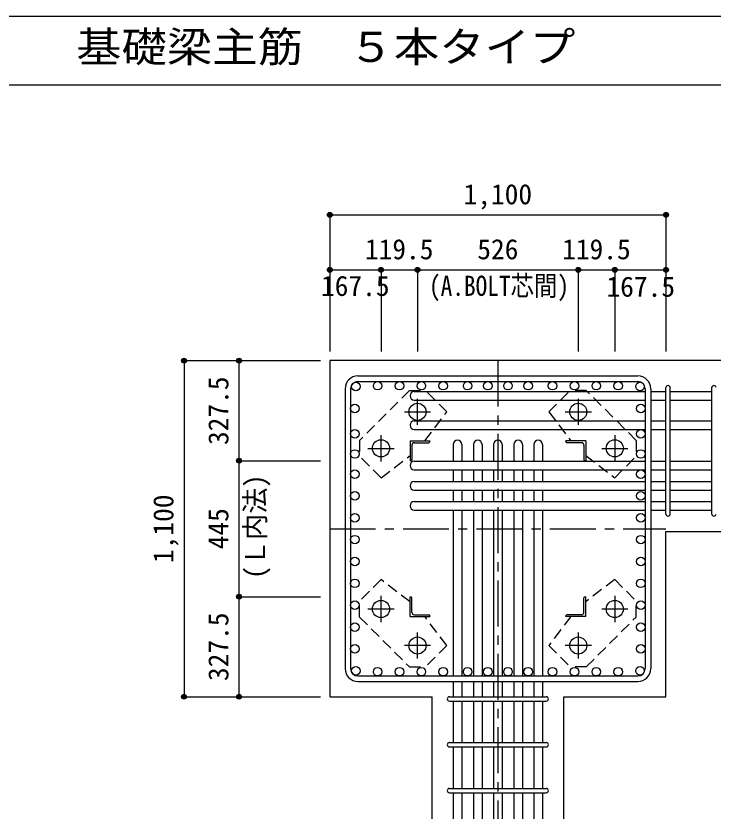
# Model space of a CAD drawing. Units: millimetres at full size, sheet at 1:30. Extents: x -5973 to 5954, y -4195 to 4201.
# Drawn here: x -1024 to 1259, y 1573 to 4201 of the extents above; entities that cross this region are included whole.
import ezdxf
from ezdxf.enums import TextEntityAlignment as Align

# ---------------------------------------------------------------- set-up
doc = ezdxf.new("R2010")
doc.units = ezdxf.units.MM
doc.header["$LTSCALE"] = 30
doc.header["$PDMODE"] = 32
doc.header["$PDSIZE"] = 15
doc.linetypes.add('CHAIN1', pattern=[8, 5, -1, 1, -1])
doc.linetypes.add('DASHED1', pattern=[1.8, 1.2, -0.6])
for name, color, linetype in [('0-1_躯体線', 2, 'Continuous'), ('0-2_アンカー、アングル', 4, 'Continuous'), ('0-3_立上り筋', 3, 'Continuous'), ('0-4_フープ筋', 7, 'Continuous'), ('0-5_基礎梁筋', 7, 'Continuous'), ('0-6_スタラップ筋', 7, 'Continuous'), ('0-7_文字', 4, 'Continuous'), ('0-9_プレート', 4, 'DASHED1'), ('0-D_寸法', 4, 'Continuous'), ('6-7_文字', 7, 'Continuous'), ('F-0_枠', 6, 'Continuous')]:
    doc.layers.add(name, color=color, linetype=linetype)
doc.styles.add('ＭＳ ゴシック', font='')
doc.styles.get('ＭＳ ゴシック').set_extended_font_data('MS Gothic')

msp = doc.modelspace()

# ---------------------------------------------------------------- linework, layer by layer
at = {"layer": '0-1_躯体線'}
for p, q in [((1502.44, 3073.3), (2.44, 3073.3)), ((2.44, 3073.3), (2.44, 1973.3)), ((1102.44, 2514.3), (1502.44, 2514.3)), ((1102.44, 1973.3), (1102.44, 2514.3)), ((2.44, 1973.3), (336.94, 1973.3)), ((336.94, 1573.3), (336.94, 1973.3))]:
    msp.add_line(p, q, dxfattribs=at)
msp.add_lwpolyline([(767.94, 1573.3), (767.94, 1973.3), (1102.44, 1973.3)], dxfattribs=at)
at = {"layer": '0-2_アンカー、アングル', "linetype": 'CHAIN1'}
for p, q in [((289.44, 2863.1), (289.44, 2948.6)), ((815.44, 2948.6), (815.44, 2863.1)), ((246.64, 2905.8), (332.14, 2905.8)), ((772.74, 2905.8), (858.24, 2905.8)), ((169.94, 2743.6), (169.94, 2829.1)), ((934.94, 2829.1), (934.94, 2743.6)), ((127.14, 2786.3), (212.64, 2786.3)), ((892.24, 2786.3), (977.74, 2786.3)), ((169.94, 2217.5), (169.94, 2303)), ((934.94, 2303), (934.94, 2217.5)), ((212.64, 2260.3), (127.14, 2260.3)), ((977.73, 2260.3), (892.24, 2260.3)), ((289.44, 2098), (289.44, 2183.5)), ((815.44, 2183.5), (815.44, 2098)), ((332.14, 2140.8), (246.64, 2140.8)), ((858.23, 2140.8), (772.74, 2140.8))]:
    msp.add_line(p, q, dxfattribs=at)
at = {"layer": '0-2_アンカー、アングル'}
for p, q in [((264.94, 2810.8), (329.94, 2810.8)), ((264.94, 2810.8), (264.94, 2745.8)), ((270.94, 2796.3), (270.94, 2749.8)), ((279.44, 2804.8), (325.94, 2804.8)), ((329.94, 2810.8), (329.94, 2808.8)), ((839.94, 2810.8), (774.94, 2810.8)), ((774.94, 2808.8), (774.94, 2810.8)), ((825.44, 2804.8), (778.94, 2804.8)), ((833.94, 2796.3), (833.94, 2749.8)), ((839.94, 2810.8), (839.94, 2745.8)), ((266.94, 2745.8), (264.94, 2745.8)), ((839.94, 2745.8), (837.94, 2745.8)), ((264.94, 2300.8), (266.94, 2300.8)), ((264.94, 2235.8), (264.94, 2300.8)), ((270.94, 2250.3), (270.94, 2296.8)), ((833.94, 2250.3), (833.94, 2296.8)), ((837.94, 2300.8), (839.94, 2300.8)), ((839.94, 2235.8), (839.94, 2300.8)), ((264.94, 2235.8), (329.94, 2235.8)), ((279.44, 2241.8), (325.94, 2241.8)), ((329.94, 2237.8), (329.94, 2235.8)), ((774.94, 2235.8), (774.94, 2237.8)), ((839.94, 2235.8), (774.94, 2235.8)), ((825.44, 2241.8), (778.94, 2241.8))]:
    msp.add_line(p, q, dxfattribs=at)
at = {"layer": '0-2_アンカー、アングル', "color": 3}
for centre in [(289.44, 2905.8), (815.44, 2905.8), (169.94, 2786.3), (934.94, 2786.3), (169.94, 2260.3), (934.94, 2260.3), (289.44, 2140.8), (815.44, 2140.8)]:
    msp.add_circle(centre, 28, dxfattribs=at)
at = {"layer": '0-2_アンカー、アングル'}
for centre, radius, start, end in [((279.44, 2796.3), 8.5, 90, 180), ((325.94, 2808.8), 4, 270, 0), ((778.94, 2808.8), 4, 180, 270), ((825.44, 2796.3), 8.5, 0, 90), ((266.94, 2749.8), 4, 270, 0), ((837.94, 2749.8), 4, 180, 270), ((266.94, 2296.8), 4, 0, 90), ((837.94, 2296.8), 4, 90, 180), ((279.44, 2250.3), 8.5, 180, 270), ((325.94, 2237.8), 4, 0, 90), ((778.94, 2237.8), 4, 90, 180), ((825.44, 2250.3), 8.5, 270, 0)]:
    msp.add_arc(centre, radius, start, end, dxfattribs=at)
at = {"layer": '0-3_立上り筋'}
for centre in [(87.37, 2988.37), (158.91, 2991.3), (230.46, 2991.3), (302.01, 2991.3), (373.56, 2991.3), (453.44, 2991.3), (519.44, 2991.3), (585.44, 2991.3), (651.44, 2991.3), (731.31, 2991.3), (802.86, 2991.3), (874.41, 2991.3), (945.96, 2991.3), (1017.51, 2988.37), (84.44, 2916.82), (1020.44, 2916.82), (84.44, 2833.8), (1020.44, 2833.8), (84.44, 2767.8), (1020.44, 2767.8), (84.44, 2701.8), (1020.44, 2701.8), (84.44, 2630.62), (1020.44, 2630.62), (84.44, 2559.07), (1020.44, 2559.07), (84.44, 2487.52), (1020.44, 2487.52), (84.44, 2415.98), (1020.44, 2415.98), (84.44, 2344.43), (1020.44, 2344.43), (84.44, 2272.88), (1020.44, 2272.88), (84.44, 2201.33), (1020.44, 2201.33), (84.44, 2129.78), (1020.44, 2129.78), (87.37, 2058.23), (158.91, 2055.3), (230.46, 2055.3), (302.01, 2055.3), (373.56, 2055.3), (453.44, 2055.3), (519.44, 2055.3), (585.44, 2055.3), (651.44, 2055.3), (731.31, 2055.3), (802.86, 2055.3), (874.41, 2055.3), (945.96, 2055.3), (1017.51, 2058.23)]:
    msp.add_circle(centre, 14, dxfattribs=at)
at = {"layer": '0-4_フープ筋'}
for p, q in [((94.44, 3023.3), (1010.44, 3023.3)), ((94.44, 3005.3), (1010.44, 3005.3)), ((52.44, 2981.3), (52.44, 2065.3)), ((70.44, 2981.3), (70.44, 2065.3)), ((1034.44, 2981.3), (1034.44, 2065.3)), ((1052.44, 2981.3), (1052.44, 2065.3)), ((94.44, 2041.3), (1010.44, 2041.3)), ((94.44, 2023.3), (1010.44, 2023.3))]:
    msp.add_line(p, q, dxfattribs=at)
for centre, radius, start, end in [((94.44, 2981.3), 42, 90, 180), ((1010.44, 2981.3), 42, 0, 90), ((94.44, 2981.3), 24, 90, 180), ((1010.44, 2981.3), 24, 0, 90), ((94.44, 2065.3), 42, 180, 270), ((94.44, 2065.3), 24, 180, 270), ((1010.44, 2065.3), 42, 270, 0), ((1010.44, 2065.3), 24, 270, 0)]:
    msp.add_arc(centre, radius, start, end, dxfattribs=at)
at = {"layer": '0-5_基礎梁筋'}
for p, q in [((278.94, 2972.37), (1034.44, 2972.37)), ((1052.44, 2972.37), (1102.44, 2972.37)), ((1116.44, 2972.37), (1252.44, 2972.37)), ((278.94, 2944.37), (1034.44, 2944.37)), ((1052.44, 2944.37), (1102.44, 2944.37)), ((1116.44, 2944.37), (1252.44, 2944.37)), ((278.94, 2875.8), (1034.44, 2875.8)), ((1052.44, 2875.8), (1102.44, 2875.8)), ((1116.44, 2875.8), (1252.44, 2875.8)), ((278.94, 2847.8), (1034.44, 2847.8)), ((1052.44, 2847.8), (1102.44, 2847.8)), ((1116.44, 2847.8), (1252.44, 2847.8)), ((406.44, 2799.3), (406.44, 2743.8)), ((434.44, 2799.3), (434.44, 2743.8)), ((472.44, 2799.3), (472.44, 2743.8)), ((500.44, 2799.3), (500.44, 2743.8)), ((538.44, 2799.3), (538.44, 2743.8)), ((566.44, 2799.3), (566.44, 2743.8)), ((604.44, 2799.3), (604.44, 2743.8)), ((632.44, 2799.3), (632.44, 2743.8)), ((670.44, 2799.3), (670.44, 2743.8)), ((698.44, 2799.3), (698.44, 2743.8)), ((278.94, 2743.8), (1034.44, 2743.8)), ((1052.44, 2743.8), (1102.44, 2743.8)), ((1116.44, 2743.8), (1252.44, 2743.8)), ((278.94, 2715.8), (1034.44, 2715.8)), ((406.44, 2715.8), (406.44, 2677.8)), ((434.44, 2715.8), (434.44, 2677.8)), ((472.44, 2715.8), (472.44, 2677.8)), ((500.44, 2715.8), (500.44, 2677.8)), ((538.44, 2715.8), (538.44, 2677.8)), ((566.44, 2715.8), (566.44, 2677.8)), ((604.44, 2715.8), (604.44, 2677.8)), ((632.44, 2715.8), (632.44, 2677.8)), ((670.44, 2715.8), (670.44, 2677.8)), ((698.44, 2715.8), (698.44, 2677.8)), ((1052.44, 2715.8), (1102.44, 2715.8)), ((1116.44, 2715.8), (1252.44, 2715.8)), ((278.94, 2677.8), (1034.44, 2677.8)), ((1052.44, 2677.8), (1102.44, 2677.8)), ((1116.44, 2677.8), (1252.44, 2677.8)), ((278.94, 2649.8), (1034.44, 2649.8)), ((406.44, 2649.8), (406.44, 2611.8)), ((434.44, 2649.8), (434.44, 2611.8)), ((472.44, 2649.8), (472.44, 2611.8)), ((500.44, 2649.8), (500.44, 2611.8)), ((538.44, 2649.8), (538.44, 2611.8)), ((566.44, 2649.8), (566.44, 2611.8)), ((604.44, 2649.8), (604.44, 2611.8)), ((632.44, 2649.8), (632.44, 2611.8)), ((670.44, 2649.8), (670.44, 2611.8)), ((698.44, 2649.8), (698.44, 2611.8)), ((1052.44, 2649.8), (1102.44, 2649.8)), ((1116.44, 2649.8), (1252.44, 2649.8)), ((278.94, 2611.8), (1034.44, 2611.8)), ((1052.44, 2611.8), (1102.44, 2611.8)), ((1116.44, 2611.8), (1252.44, 2611.8)), ((278.94, 2583.8), (1034.44, 2583.8)), ((406.44, 2583.8), (406.44, 2041.3)), ((434.44, 2583.8), (434.44, 2041.3)), ((472.44, 2583.8), (472.44, 2041.3)), ((500.44, 2583.8), (500.44, 2041.3)), ((538.44, 2583.8), (538.44, 2041.3)), ((566.44, 2583.8), (566.44, 2041.3)), ((604.44, 2583.8), (604.44, 2041.3)), ((632.44, 2583.8), (632.44, 2041.3)), ((670.44, 2583.8), (670.44, 2041.3)), ((698.44, 2583.8), (698.44, 2041.3)), ((1052.44, 2583.8), (1102.44, 2583.8)), ((1116.44, 2583.8), (1252.44, 2583.8)), ((406.44, 2023.3), (406.44, 1973.3)), ((434.44, 2023.3), (434.44, 1973.3)), ((472.44, 2023.3), (472.44, 1973.3)), ((500.44, 2023.3), (500.44, 1973.3)), ((538.44, 2023.3), (538.44, 1973.3)), ((566.44, 2023.3), (566.44, 1973.3)), ((604.44, 2023.3), (604.44, 1973.3)), ((632.44, 2023.3), (632.44, 1973.3)), ((670.44, 2023.3), (670.44, 1973.3)), ((698.44, 2023.3), (698.44, 1973.3)), ((406.44, 1959.3), (406.44, 1823.3)), ((434.44, 1959.3), (434.44, 1823.3)), ((472.44, 1959.3), (472.44, 1823.3)), ((500.44, 1959.3), (500.44, 1823.3)), ((538.44, 1959.3), (538.44, 1823.3)), ((566.44, 1959.3), (566.44, 1823.3)), ((604.44, 1959.3), (604.44, 1823.3)), ((632.44, 1959.3), (632.44, 1823.3)), ((670.44, 1959.3), (670.44, 1823.3)), ((698.44, 1959.3), (698.44, 1823.3)), ((406.44, 1809.3), (406.44, 1673.3)), ((434.44, 1809.3), (434.44, 1673.3)), ((472.44, 1809.3), (472.44, 1673.3)), ((500.44, 1809.3), (500.44, 1673.3)), ((538.44, 1809.3), (538.44, 1673.3)), ((566.44, 1809.3), (566.44, 1673.3)), ((604.44, 1809.3), (604.44, 1673.3)), ((632.44, 1809.3), (632.44, 1673.3)), ((670.44, 1809.3), (670.44, 1673.3)), ((698.44, 1809.3), (698.44, 1673.3)), ((406.44, 1659.3), (406.44, 1573.3)), ((434.44, 1659.3), (434.44, 1573.3)), ((472.44, 1659.3), (472.44, 1573.3)), ((500.44, 1659.3), (500.44, 1573.3)), ((538.44, 1659.3), (538.44, 1573.3)), ((566.44, 1659.3), (566.44, 1573.3)), ((604.44, 1659.3), (604.44, 1573.3)), ((632.44, 1659.3), (632.44, 1573.3)), ((670.44, 1659.3), (670.44, 1573.3)), ((698.44, 1659.3), (698.44, 1573.3))]:
    msp.add_line(p, q, dxfattribs=at)
for centre, start, end in [((278.94, 2958.37), 90, 270), ((278.94, 2861.8), 90, 270), ((420.44, 2799.3), 0, 180), ((486.44, 2799.3), 0, 180), ((552.44, 2799.3), 0, 180), ((618.44, 2799.3), 0, 180), ((684.44, 2799.3), 0, 180), ((278.94, 2729.8), 90, 270), ((278.94, 2663.8), 90, 270), ((278.94, 2597.8), 90, 270)]:
    msp.add_arc(centre, 14, start, end, dxfattribs=at)
at = {"layer": '0-6_スタラップ筋'}
for p, q in [((1102.44, 2571.3), (1102.44, 2984.87)), ((1116.44, 2571.3), (1116.44, 2984.87)), ((1252.44, 2571.3), (1252.44, 2984.87)), ((393.94, 1973.3), (710.94, 1973.3)), ((393.94, 1959.3), (710.94, 1959.3)), ((393.94, 1823.3), (710.94, 1823.3)), ((393.94, 1809.3), (710.94, 1809.3)), ((393.94, 1673.3), (710.94, 1673.3)), ((393.94, 1659.3), (710.94, 1659.3))]:
    msp.add_line(p, q, dxfattribs=at)
for centre, start, end in [((1109.44, 2984.87), 0, 180), ((1109.44, 2984.87), 0, 180), ((1109.44, 2984.87), 0, 180), ((1109.44, 2984.87), 0, 180), ((1259.44, 2984.87), 0, 180), ((1109.44, 2571.3), 180, 0), ((1109.44, 2571.3), 180, 0), ((1109.44, 2571.3), 180, 0), ((1109.44, 2571.3), 180, 0), ((1259.44, 2571.3), 180, 0), ((393.94, 1966.3), 90, 270), ((393.94, 1966.3), 90, 270), ((393.94, 1966.3), 90, 270), ((393.94, 1966.3), 90, 270), ((710.94, 1966.3), 270, 90), ((710.94, 1966.3), 270, 90), ((710.94, 1966.3), 270, 90), ((710.94, 1966.3), 270, 90), ((393.94, 1816.3), 90, 270), ((710.94, 1816.3), 270, 90), ((393.94, 1666.3), 90, 270), ((710.94, 1666.3), 270, 90)]:
    msp.add_arc(centre, 7, start, end, dxfattribs=at)
at = {"layer": '0-9_プレート'}
for p, q in [((263.31, 2975.77), (315.63, 2975.77)), ((719.25, 2905.78), (789.24, 2975.77)), ((719.25, 2905.78), (791.64, 2810.8)), ((1004.91, 2812.43), (1004.91, 2760.1)), ((169.96, 2690.11), (99.97, 2760.1)), ((169.96, 2690.11), (264.94, 2762.5)), ((934.92, 2356.48), (839.93, 2284.1)), ((934.92, 2356.48), (1004.91, 2286.49)), ((99.97, 2234.17), (99.97, 2286.5)), ((385.62, 2140.82), (313.24, 2235.8)), ((385.62, 2140.82), (315.63, 2070.83)), ((841.57, 2070.83), (789.24, 2070.83))]:
    msp.add_line(p, q, dxfattribs=at)
for points in [[(263.31, 2975.77), (99.97, 2812.43), (99.97, 2760.1)], [(313.24, 2810.8), (385.62, 2905.78), (315.63, 2975.77)], [(1004.91, 2812.43), (841.57, 2975.77), (789.24, 2975.77)], [(839.94, 2762.5), (934.92, 2690.11), (1004.91, 2760.1)], [(264.94, 2284.1), (169.95, 2356.49), (99.97, 2286.5)], [(841.57, 2070.83), (1004.91, 2234.17), (1004.91, 2286.5)], [(99.97, 2234.17), (263.31, 2070.83), (315.63, 2070.83)], [(791.64, 2235.8), (719.25, 2140.82), (789.24, 2070.83)]]:
    msp.add_lwpolyline(points, dxfattribs=at)
at = {"layer": '0-D_寸法'}
for p, q in [((2.44, 3550.34), (1102.44, 3550.34)), ((2.44, 3550.34), (2.44, 3370.34)), ((2.44, 3550.34), (2.44, 3370.34)), ((2.44, 3550.34), (1102.44, 3550.34)), ((1102.44, 3550.34), (1102.44, 3370.34)), ((2.44, 3370.34), (169.94, 3370.34)), ((2.44, 3370.34), (2.44, 3103.3)), ((169.94, 3370.34), (169.94, 3103.3)), ((169.94, 3370.34), (289.44, 3370.34)), ((289.44, 3370.34), (289.44, 3103.3)), ((289.44, 3370.34), (815.44, 3370.34)), ((815.44, 3370.34), (815.44, 3103.3)), ((815.44, 3370.34), (934.94, 3370.34)), ((934.94, 3370.34), (934.94, 3103.3)), ((934.94, 3370.34), (1102.44, 3370.34)), ((1102.44, 3370.34), (1102.44, 3103.3)), ((1102.44, 3370.34), (1102.44, 3103.3)), ((-474.6, 3073.3), (-474.6, 1973.3)), ((-474.6, 3073.3), (-294.6, 3073.3)), ((-474.6, 3073.3), (-294.6, 3073.3)), ((-474.6, 3073.3), (-474.6, 1973.3)), ((-294.6, 2745.8), (-294.6, 3073.3)), ((-294.6, 3073.3), (-27.56, 3073.3)), ((-294.6, 2300.8), (-294.6, 2745.8)), ((-294.6, 2745.8), (-27.56, 2745.8)), ((-294.6, 1973.3), (-294.6, 2300.8)), ((-294.6, 2300.8), (-27.56, 2300.8)), ((-474.6, 1973.3), (-294.6, 1973.3)), ((-294.6, 1973.3), (-27.56, 1973.3)), ((-294.6, 1973.3), (-27.56, 1973.3))]:
    msp.add_line(p, q, dxfattribs=at)
at = {"layer": '0-D_寸法', "linetype": 'CHAIN1'}
for p, q in [((552.44, 3073.3), (552.44, 1573.3)), ((2.44, 2523.3), (1102.44, 2523.3))]:
    msp.add_line(p, q, dxfattribs=at)
at = {"layer": '0-D_寸法'}
for centre, radius in [((2.44, 3550.34), 8), ((2.44, 3550.34), 7.2), ((2.44, 3550.34), 6.4), ((2.44, 3550.34), 5.6), ((2.44, 3550.34), 4.8), ((2.44, 3550.34), 4), ((2.44, 3550.34), 3.2), ((2.44, 3550.34), 2.4), ((2.44, 3550.34), 1.6), ((2.44, 3550.34), 0.8), ((1102.44, 3550.34), 8), ((1102.44, 3550.34), 7.2), ((1102.44, 3550.34), 6.4), ((1102.44, 3550.34), 5.6), ((1102.44, 3550.34), 4.8), ((1102.44, 3550.34), 4), ((1102.44, 3550.34), 3.2), ((1102.44, 3550.34), 2.4), ((1102.44, 3550.34), 1.6), ((1102.44, 3550.34), 0.8), ((2.44, 3370.34), 8), ((2.44, 3370.34), 7.2), ((2.44, 3370.34), 6.4), ((2.44, 3370.34), 5.6), ((2.44, 3370.34), 4.8), ((2.44, 3370.34), 4), ((2.44, 3370.34), 3.2), ((2.44, 3370.34), 2.4), ((2.44, 3370.34), 1.6), ((2.44, 3370.34), 0.8), ((169.94, 3370.34), 8), ((169.94, 3370.34), 7.2), ((169.94, 3370.34), 6.4), ((169.94, 3370.34), 5.6), ((169.94, 3370.34), 4.8), ((169.94, 3370.34), 4), ((169.94, 3370.34), 3.2), ((169.94, 3370.34), 2.4), ((169.94, 3370.34), 1.6), ((169.94, 3370.34), 0.8), ((289.44, 3370.34), 8), ((289.44, 3370.34), 7.2), ((289.44, 3370.34), 6.4), ((289.44, 3370.34), 5.6), ((289.44, 3370.34), 4.8), ((289.44, 3370.34), 4), ((289.44, 3370.34), 3.2), ((289.44, 3370.34), 2.4), ((289.44, 3370.34), 1.6), ((289.44, 3370.34), 0.8), ((815.44, 3370.34), 8), ((815.44, 3370.34), 7.2), ((815.44, 3370.34), 6.4), ((815.44, 3370.34), 5.6), ((815.44, 3370.34), 4.8), ((815.44, 3370.34), 4), ((815.44, 3370.34), 3.2), ((815.44, 3370.34), 2.4), ((815.44, 3370.34), 1.6), ((815.44, 3370.34), 0.8), ((934.94, 3370.34), 8), ((934.94, 3370.34), 7.2), ((934.94, 3370.34), 6.4), ((934.94, 3370.34), 5.6), ((934.94, 3370.34), 4.8), ((934.94, 3370.34), 4), ((934.94, 3370.34), 3.2), ((934.94, 3370.34), 2.4), ((934.94, 3370.34), 1.6), ((934.94, 3370.34), 0.8), ((1102.44, 3370.34), 8), ((1102.44, 3370.34), 7.2), ((1102.44, 3370.34), 6.4), ((1102.44, 3370.34), 5.6), ((1102.44, 3370.34), 4.8), ((1102.44, 3370.34), 4), ((1102.44, 3370.34), 3.2), ((1102.44, 3370.34), 2.4), ((1102.44, 3370.34), 1.6), ((1102.44, 3370.34), 0.8), ((-474.6, 3073.3), 8), ((-474.6, 3073.3), 7.2), ((-474.6, 3073.3), 6.4), ((-474.6, 3073.3), 5.6), ((-474.6, 3073.3), 4.8), ((-474.6, 3073.3), 4), ((-474.6, 3073.3), 3.2), ((-474.6, 3073.3), 2.4), ((-474.6, 3073.3), 1.6), ((-294.6, 3073.3), 8), ((-294.6, 3073.3), 7.2), ((-294.6, 3073.3), 6.4), ((-294.6, 3073.3), 5.6), ((-294.6, 3073.3), 4.8), ((-294.6, 3073.3), 4), ((-294.6, 3073.3), 3.2), ((-294.6, 3073.3), 2.4), ((-294.6, 3073.3), 1.6), ((-474.6, 3073.3), 0.8), ((-294.6, 3073.3), 0.8), ((-294.6, 2745.8), 8), ((-294.6, 2745.8), 7.2), ((-294.6, 2745.8), 6.4), ((-294.6, 2745.8), 5.6), ((-294.6, 2745.8), 4.8), ((-294.6, 2745.8), 4), ((-294.6, 2745.8), 3.2), ((-294.6, 2745.8), 2.4), ((-294.6, 2745.8), 1.6), ((-294.6, 2745.8), 0.8), ((-294.6, 2300.8), 8), ((-294.6, 2300.8), 7.2), ((-294.6, 2300.8), 6.4), ((-294.6, 2300.8), 5.6), ((-294.6, 2300.8), 4.8), ((-294.6, 2300.8), 4), ((-294.6, 2300.8), 3.2), ((-294.6, 2300.8), 2.4), ((-294.6, 2300.8), 1.6), ((-294.6, 2300.8), 0.8), ((-474.6, 1973.3), 8), ((-474.6, 1973.3), 7.2), ((-474.6, 1973.3), 6.4), ((-474.6, 1973.3), 5.6), ((-474.6, 1973.3), 4.8), ((-474.6, 1973.3), 4), ((-474.6, 1973.3), 3.2), ((-474.6, 1973.3), 2.4), ((-474.6, 1973.3), 1.6), ((-474.6, 1973.3), 0.8), ((-294.6, 1973.3), 8), ((-294.6, 1973.3), 7.2), ((-294.6, 1973.3), 6.4), ((-294.6, 1973.3), 5.6), ((-294.6, 1973.3), 4.8), ((-294.6, 1973.3), 4), ((-294.6, 1973.3), 3.2), ((-294.6, 1973.3), 2.4), ((-294.6, 1973.3), 1.6), ((-294.6, 1973.3), 0.8)]:
    msp.add_circle(centre, radius, dxfattribs=at)
at = {"layer": '0-D_寸法', "color": 7}
for p in [(2.44, 3550.34), (1102.44, 3550.34), (2.44, 3370.34), (169.94, 3370.34), (289.44, 3370.34), (815.44, 3370.34), (934.94, 3370.34), (1102.44, 3370.34), (-474.6, 3073.3), (-294.6, 3073.3), (-294.6, 2745.8), (-294.6, 2300.8), (-474.6, 1973.3), (-294.6, 1973.3)]:
    msp.add_point(p, dxfattribs=at)
at = {"layer": 'F-0_枠'}
msp.add_line((-5972.88, 4201.15), (5954.1, 4201.15), dxfattribs=at)
at = {"layer": 'F-0_枠', "color": 2}
msp.add_line((-5972.88, 3976.15), (3723.6, 3976.15), dxfattribs=at)

# ---------------------------------------------------------------- texts
at = {"layer": '0-7_文字', "style": 'ＭＳ ゴシック', "width": 0.85}
msp.add_text('(A.BOLT芯間)', height=65.98, dxfattribs=at).set_placement((326.92, 3265.58), align=Align.BOTTOM_LEFT)
at = {"layer": '0-7_文字', "style": 'ＭＳ ゴシック', "width": 0.95}
msp.add_text('(Ｌ内法)', height=65.98, rotation=90, dxfattribs=at).set_placement((-189.55, 2358.7), align=Align.BOTTOM_LEFT)
at = {"layer": '0-D_寸法', "style": 'ＭＳ ゴシック'}
for s, p in [('1,100', (439.94, 3565.34)), ('119.5', (117.19, 3385.34)), ('526', (484.94, 3385.34)), ('119.5', (762.69, 3385.34)), ('167.5', (-26.46, 3265.29)), ('167.5', (907.76, 3262.77))]:
    msp.add_text(s, height=65.98, dxfattribs=at).set_placement(p, align=Align.BOTTOM_LEFT)
for s, p in [('327.5', (-309.6, 2797.05)), ('1,100', (-489.6, 2410.8)), ('445', (-309.6, 2455.8)), ('327.5', (-309.6, 2024.55))]:
    msp.add_text(s, height=65.98, rotation=90, dxfattribs=at).set_placement(p, align=Align.BOTTOM_LEFT)
at = {"layer": '6-7_文字', "color": 2, "style": 'ＭＳ ゴシック', "width": 1.1}
msp.add_text('\u3000\u3000基礎梁主筋\u3000５本タイプ', height=98.97, dxfattribs=at).set_placement((-1124.64, 4021.15), align=Align.BOTTOM_LEFT)

doc.saveas('drawing.dxf')
